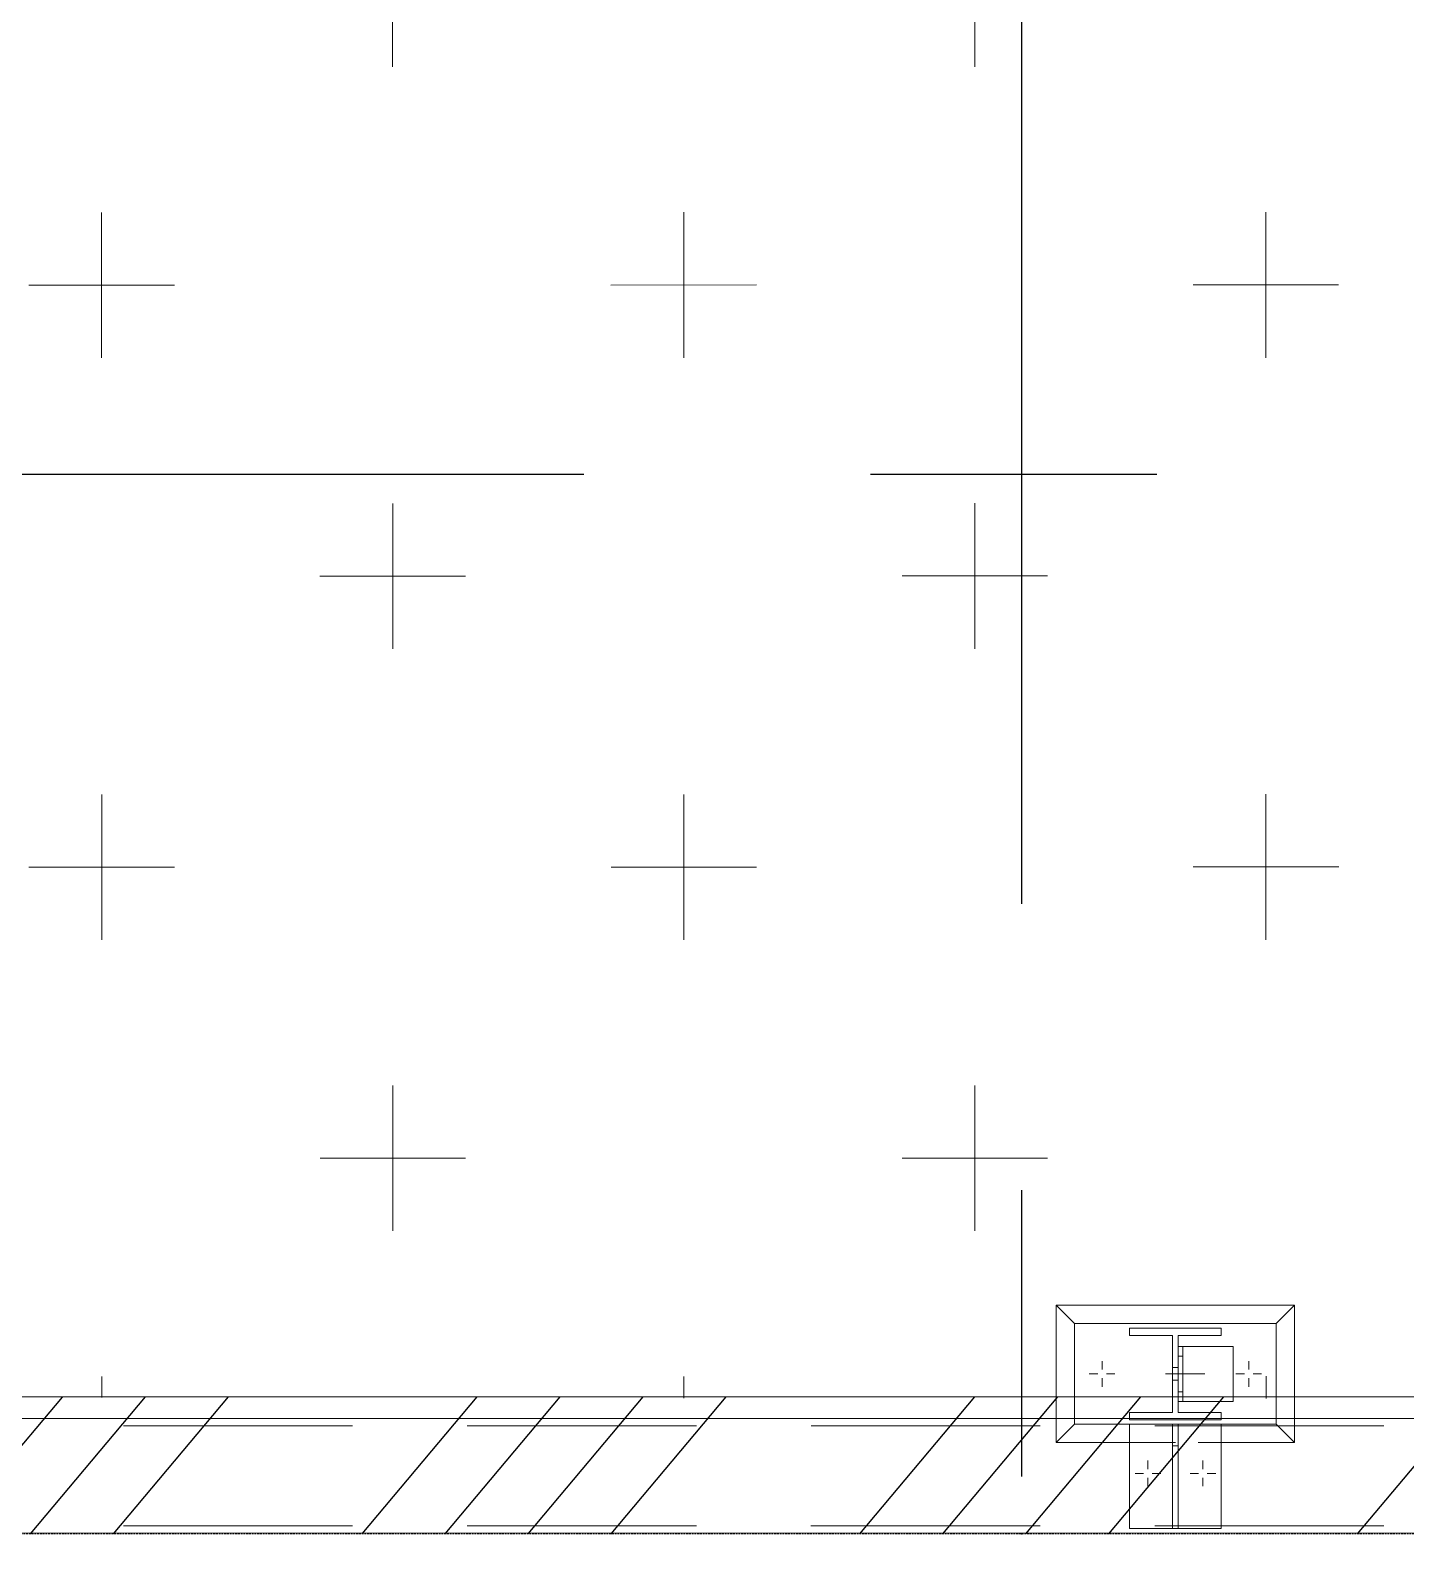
# Model space of a CAD drawing. Header units: millimetres. Extents: x 652937 to 1670132, y 1473552 to 2851037.
# Drawn here: x 755927 to 757427, y 1540893 to 1542555 of the extents above; entities that cross this region are included whole.
import ezdxf
from ezdxf.enums import TextEntityAlignment as Align

# ---------------------------------------------------------------- set-up
doc = ezdxf.new("R2010")
doc.units = ezdxf.units.MM
for name, pattern in [('HIDDEN', [0.375, 0.25, -0.125]), ('TA_GL_005.00000', [13.75, 5, -1.25, 1.25, -1.25, 5]), ('XKITLINE00', [0]), ('XKITLINE02', [4, 2, -2])]:
    doc.linetypes.add(name, pattern=pattern)
for name, color, linetype in [('000 - 0_SYM_DWG_GRID-BUBBLE_MAIN_COLOR_1', 3, 'Continuous'), ('000 - 0_SYM_DWG_GRIDLINE_MAIN_COLOR_251', 251, 'Continuous'), ('TEXT', 3, 'Continuous')]:
    doc.layers.add(name, color=color, linetype=linetype)
for name, color, linetype, lineweight in [('A-FLOR-E', 2, 'Continuous', 9), ('A-WALL', 2, 'Continuous', 25), ('Bolt', 7, 'Continuous', 0), ('Part', 2, 'Continuous', 0)]:
    doc.layers.add(name, color=color, linetype=linetype, lineweight=lineweight)
doc.styles.add('Arial', font='arial.ttf')
doc.styles.add('TA', font='', dxfattribs={"height": 4.5})
doc.styles.get('TA').set_extended_font_data('Cordia New')

# ---------------------------------------------------------------- blocks, each defined once
blk = doc.blocks.new('3')
at = {"layer": 'Bolt', "color": 11, "linetype": 'XKITLINE00', "lineweight": 0}
for p, q in [((-110.4254, -45.6902), (-110.3788, -45.6902)), ((-110.3554, -45.6202), (-110.3554, -45.6668)), ((-110.2854, -45.6902), (-110.332, -45.6902)), ((-110.3554, -45.7602), (-110.3554, -45.7136)), ((-109.8824, -45.9402), (-109.8358, -45.9402)), ((-109.8824, -45.9402), (-109.8358, -45.9402)), ((-109.8124, -45.8702), (-109.8124, -45.9168)), ((-109.8124, -45.8702), (-109.8124, -45.9168)), ((-109.7424, -45.9402), (-109.789, -45.9402)), ((-109.7424, -45.9402), (-109.789, -45.9402)), ((-109.8124, -46.0102), (-109.8124, -45.9636)), ((-109.8124, -46.0102), (-109.8124, -45.9636)), ((-109.8124, -46.1702), (-109.8124, -46.2168)), ((-109.8124, -46.1702), (-109.8124, -46.2168)), ((-109.8824, -46.2402), (-109.8358, -46.2402)), ((-109.8824, -46.2402), (-109.8358, -46.2402)), ((-109.8124, -46.3102), (-109.8124, -46.2636)), ((-109.8124, -46.3102), (-109.8124, -46.2636)), ((-109.7424, -46.2402), (-109.789, -46.2402)), ((-109.7424, -46.2402), (-109.789, -46.2402)), ((-110.3554, -46.4202), (-110.3554, -46.4668)), ((-110.4254, -46.4902), (-110.3788, -46.4902)), ((-110.3554, -46.5602), (-110.3554, -46.5136)), ((-110.2854, -46.4902), (-110.332, -46.4902))]:
    blk.add_line(p, q, dxfattribs=at)
at = {"layer": 'Bolt', "color": 11, "linetype": 'XKITLINE02', "lineweight": 0}
for p, q in [((-110.3554, -46.1448), (-110.3554, -45.9302)), ((-110.4529, -46.0752), (-110.4529, -46.0502)), ((-110.3904, -46.1052), (-110.3904, -46.0752)), ((-110.3204, -46.1052), (-110.3204, -46.0752)), ((-110.2579, -46.0752), (-110.2579, -46.0502))]:
    blk.add_line(p, q, dxfattribs=at)
at = {"layer": 'Part', "color": 251, "linetype": 'HIDDEN', "lineweight": 0, "ltscale": 5}
for p, q in [((-110.0717, -35.5777), (-110.0725, -56.6027)), ((-109.5267, -35.5778), (-109.5275, -56.6028))]:
    blk.add_line(p, q, dxfattribs=at)
at = {"layer": 'Part', "color": 2, "lineweight": 0}
for p, q in [((-110.6304, -45.5402), (-110.7304, -45.4402)), ((-109.9804, -45.4402), (-110.0804, -45.5402)), ((-110.2054, -46.0502), (-110.5054, -46.0502)), ((-110.7304, -46.7402), (-110.6304, -46.6402)), ((-110.0804, -46.6402), (-109.9804, -46.7402))]:
    blk.add_line(p, q, dxfattribs=at)
at = {"layer": 'Part', "color": 11, "linetype": 'XKITLINE02', "lineweight": 0}
for p, q in [((-110.2054, -46.0752), (-110.5054, -46.0752)), ((-109.9624, -46.0752), (-109.9624, -46.1052))]:
    blk.add_line(p, q, dxfattribs=at)
at = {"layer": 'Part', "color": 2, "linetype": 'XKITLINE02', "lineweight": 0}
for p, q in [((-109.5124, -46.0752), (-110.0804, -46.0752)), ((-110.0804, -46.0752), (-109.5124, -46.0752)), ((-109.5124, -46.1052), (-110.0804, -46.1052)), ((-110.0804, -46.1052), (-109.5124, -46.1052))]:
    blk.add_line(p, q, dxfattribs=at)
at = {"layer": 'Part', "color": 4, "lineweight": 0}
blk.add_lwpolyline([(-109.4875, -56.6028), (-109.4867, -35.5778), (-110.1117, -35.5777), (-110.1125, -56.6027)], close=True, dxfattribs=at)
at = {"layer": 'Part', "color": 2, "lineweight": 0}
for points in [[(-109.9804, -45.8402), (-109.9804, -45.4402), (-110.7304, -45.4402), (-110.7304, -46.7402), (-109.9804, -46.7402), (-109.9804, -46.3402)], [(-110.5054, -46.0752), (-110.5054, -45.7752), (-110.2054, -45.7752), (-110.2054, -46.0752)]]:
    blk.add_lwpolyline(points, dxfattribs=at)
for points in [[(-110.0804, -46.6402), (-110.0804, -45.5402), (-110.6304, -45.5402), (-110.6304, -46.6402)], [(-110.5654, -45.8402), (-110.5654, -46.0752), (-110.1454, -46.0752), (-110.1454, -45.8402), (-110.1054, -45.8402), (-110.1054, -46.3402), (-110.1454, -46.3402), (-110.1454, -46.1052), (-110.5654, -46.1052), (-110.5654, -46.3402), (-110.6054, -46.3402), (-110.6054, -45.8402)]]:
    blk.add_lwpolyline(points, close=True, dxfattribs=at)
at = {"layer": 'Part', "color": 2, "linetype": 'XKITLINE02', "lineweight": 0}
blk.add_lwpolyline([(-110.0804, -46.3402), (-109.5124, -46.3402), (-109.5124, -45.8402), (-110.0804, -45.8402)], dxfattribs=at)
at = {"layer": 'Part', "color": 2, "linetype": 'HIDDEN', "lineweight": 0}
blk.add_lwpolyline([(-109.9804, -46.3402), (-109.9804, -45.8402)], dxfattribs=at)
blk = doc.blocks.new('*U9146')
at = {"layer": '000 - 0_SYM_DWG_GRIDLINE_MAIN_COLOR_251', "linetype": 'ByBlock', "ltscale": 5}
blk.add_line((30, 0), (-372.229, 0), dxfattribs=at)
at = {"layer": '000 - 0_SYM_DWG_GRIDLINE_MAIN_COLOR_251', "color": 0}
blk.add_point((0, 0), dxfattribs=at)
at = {"style": 'TA', "flags": 1}
blk.add_attdef('LOCATION', (6, -6), '', height=4.5, rotation=270, dxfattribs=at)
at = {"layer": '000 - 0_SYM_DWG_GRID-BUBBLE_MAIN_COLOR_1', "style": 'Arial'}
blk.add_attdef('GRID-HEAD', text='', height=4, rotation=270, dxfattribs=at).set_placement((56.875, 0), align=Align.MIDDLE_CENTER)
blk = doc.blocks.new('*U9153')
at = {"layer": '000 - 0_SYM_DWG_GRIDLINE_MAIN_COLOR_251', "linetype": 'ByBlock', "ltscale": 5}
blk.add_line((30, 0), (-526.696, 0), dxfattribs=at)
at = {"style": 'TA', "flags": 1}
blk.add_attdef('LOCATION', (6, -6), '', height=4.5, rotation=270, dxfattribs=at)
at = {"layer": '000 - 0_SYM_DWG_GRID-BUBBLE_MAIN_COLOR_1', "style": 'Arial'}
blk.add_attdef('GRID-HEAD', text='', height=4, rotation=270, dxfattribs=at).set_placement((98.128, 0), align=Align.MIDDLE_CENTER)
blk = doc.blocks.new('W-1-PP18-ST_ENT3_REV02_20260413-040446_PP18_ENT_3_Y_DIMS')
at = {"layer": '000 - 0_SYM_DWG_GRIDLINE_MAIN_COLOR_251', "linetype": 'TA_GL_005.00000'}
for name, p, xscale, yscale, zscale, rotation in [('*U9146', (18000, 1155.8), 50.00000000000017, 50.00000000000017, 50.00000000000017, 90), ('*U9153', (-4084.8, 0), 50.00000000000004, 50.00000000000004, 50.00000000000004, 180)]:
    blk.add_blockref(name, p, dxfattribs=dict(at, xscale=xscale, yscale=yscale, zscale=zscale, rotation=rotation))
blk = doc.blocks.new('W-1-PP18-ST_ENT3_REV02_20260413-050421_PP18_ENT3_MAIN_PLAN')
at = {"layer": 'A-FLOR-E'}
h = blk.add_hatch(dxfattribs=at)
h.set_pattern_fill('CROSS', color=250, scale=50, angle=210.769)
h.set_pattern_definition([(90.0083, (9903.9, -26817.58), (-317.546, 317.454), [158.75, -476.25]), (180.0083, (9983.25, -26738.2), (-317.454, -317.546), [158.75, -476.25])])
h.paths.add_polyline_path([(10552.8, -11720.1), (10552.7, -10920), (11302.5, -10919.9), (11302.6, -11720)], flags=16)
h.paths.add_polyline_path([(18712.4, -10369.2), (18712.7, -10275.1), (20062.2, -10275), (20062.2, -7304.8), (20062.2, 1006.5), (8350.2, 1013.8), (8352.6, -15559), (13097.4, -15549.9), (13097.4, -10370)])
at = {"layer": 'TEXT'}
h = blk.add_hatch(dxfattribs=at)
h.set_pattern_fill('ANSI34', color=250, scale=21.831008, angle=305.769)
h.set_pattern_definition([(230.0083, (16484.82, -22407.65), (318.622, -267.277), []), (230.0083, (16387.17, -22416.2), (318.622, -267.277), []), (230.0083, (16289.52, -22424.77), (318.622, -267.277), []), (230.0083, (16191.87, -22433.32), (318.622, -267.277), [])])
h.paths.add_polyline_path([(8351.9, -15550.1), (8350.2, 1004.8), (20060.2, 1006.6), (20061.9, -15548.3)], flags=16)
h.paths.add_polyline_path([(8201.9, -15700.1), (8201.1, 1155.7), (20210.7, 1155.9), (20211.5, -15699.8)])
at = {"layer": 'A-WALL', "color": 253, "linetype": 'HIDDEN', "lineweight": 13, "ltscale": 8}
blk.add_lwpolyline([(15730.1, 1155.9), (19934.9, 1155.9)], dxfattribs=at)
at = {"layer": 'A-WALL', "color": 2, "lineweight": 13}
blk.add_lwpolyline([(20062.2, 1006.5), (20062.2, -15549.9), (8352.6, -15549.9), (8350.2, 1004.8)], close=True, dxfattribs=at)
at = {"color": 6}
blk.add_blockref('W-1-PP18-ST_ENT3_REV02_20260413-040446_PP18_ENT_3_Y_DIMS', (0, 0), dxfattribs=at)
at = {"xscale": 200.000000000001, "yscale": 200.000000000001, "zscale": 200.000000000001, "rotation": 90}
blk.add_blockref('3', (8614.4, 23052.3), dxfattribs=at)

msp = doc.modelspace()

# ---------------------------------------------------------------- block references
at = {"color": 6, "rotation": 180}
msp.add_blockref('W-1-PP18-ST_ENT3_REV02_20260413-050421_PP18_ENT3_MAIN_PLAN', (775008.1769, 1542070.4203), dxfattribs=at)

doc.saveas('drawing.dxf')
